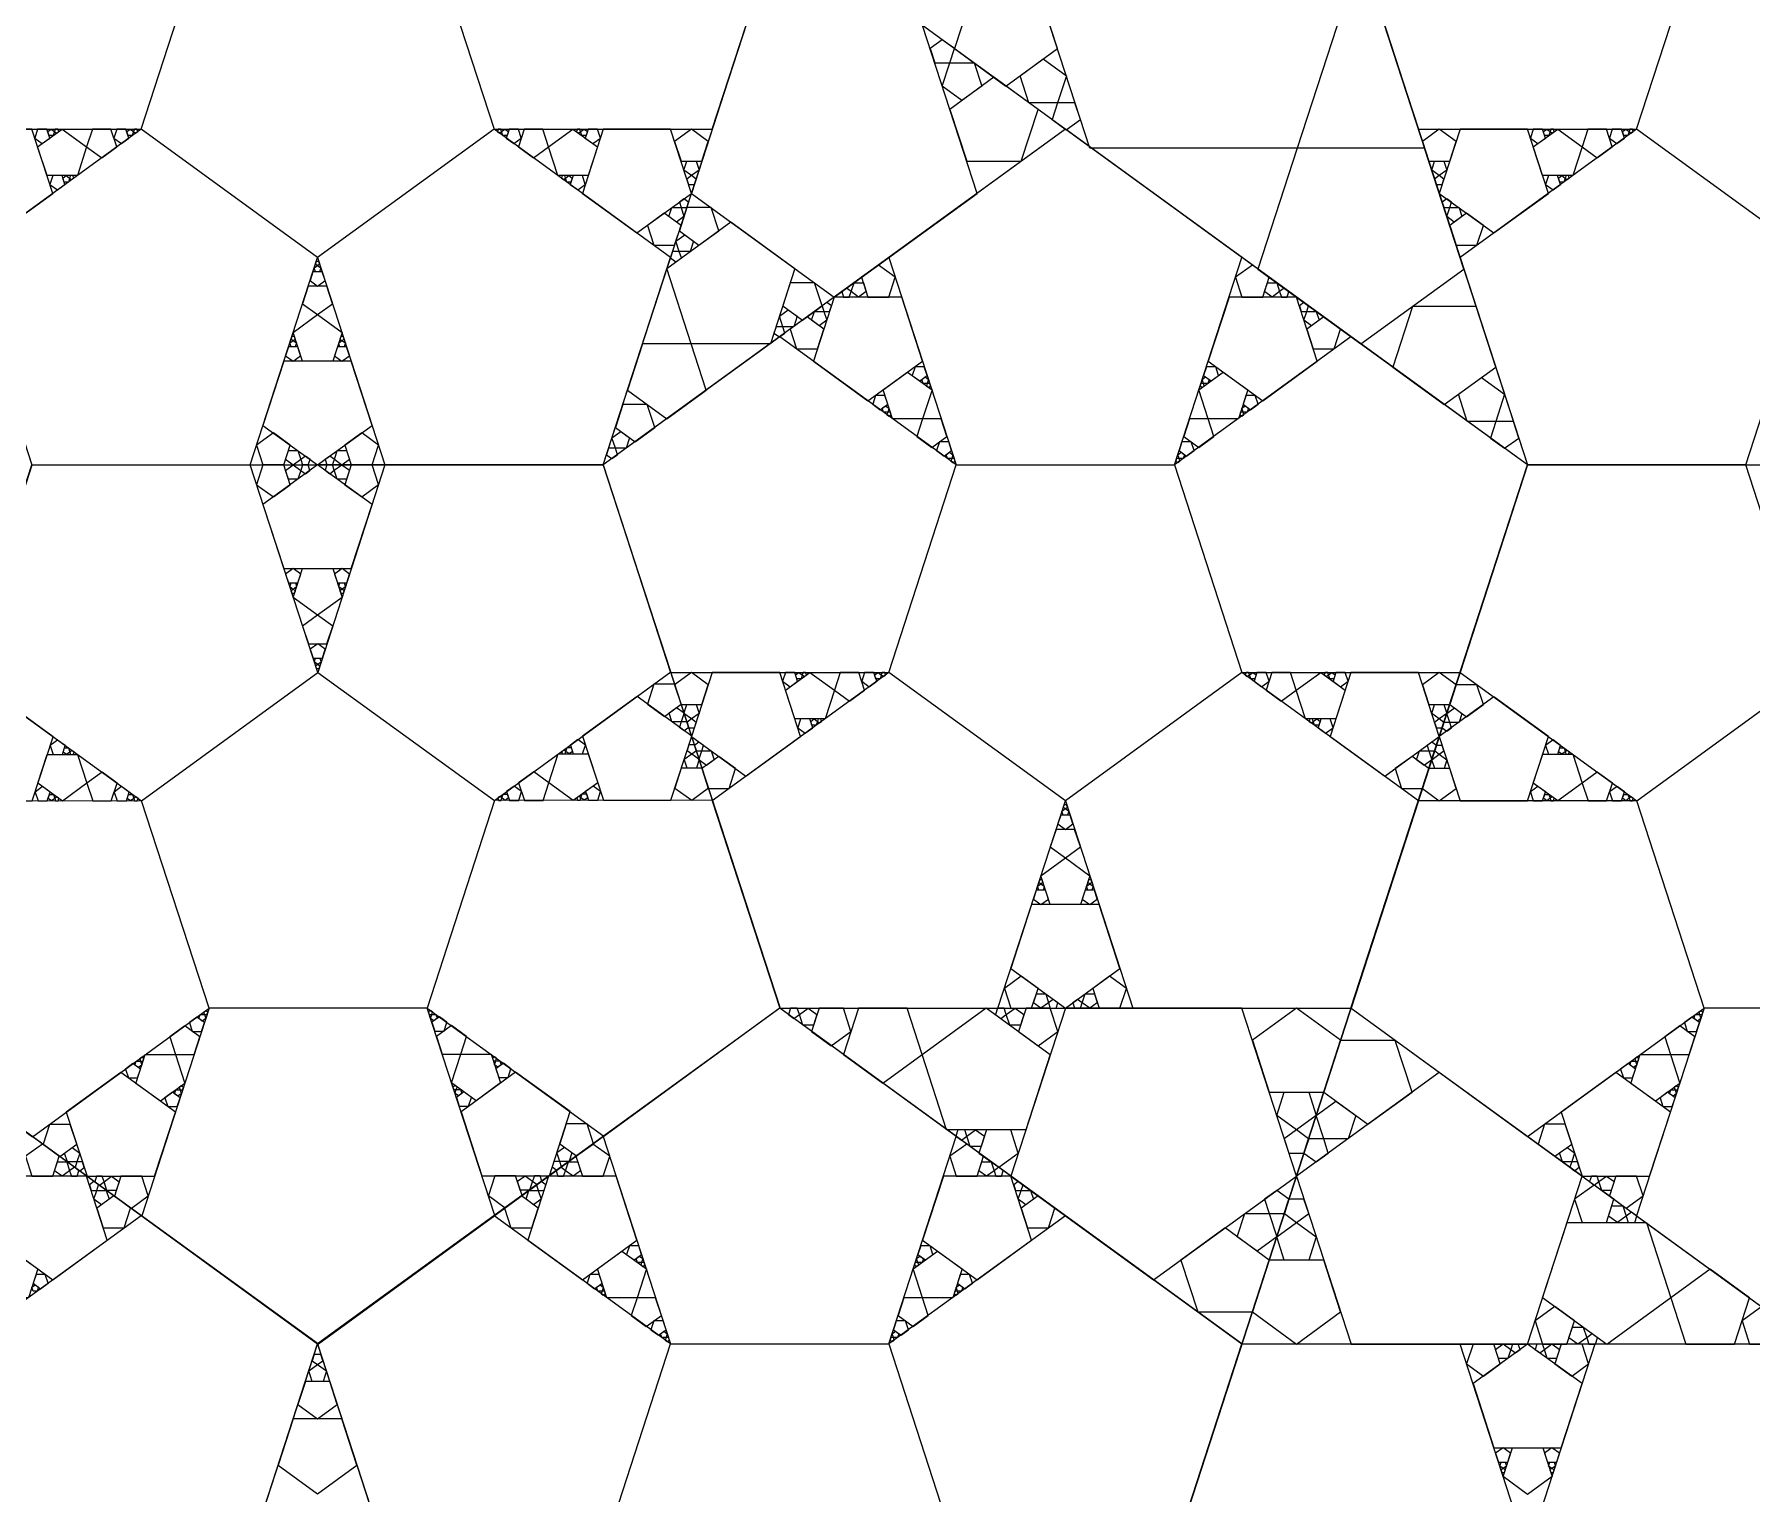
# Model space of a CAD drawing. Header units: inches. Extents: x -578 to 126, y -85 to 118.
# Drawn here: x -345.25 to -325.56, y -54.23 to -37.49 of the extents above; entities that cross this region are included whole.
import ezdxf

# ---------------------------------------------------------------- set-up
doc = ezdxf.new("R2010")
doc.units = ezdxf.units.IN
doc.header["$MEASUREMENT"] = 0
doc.layers.add('drawing', color=7, linetype='Continuous')

msp = doc.modelspace()

# ---------------------------------------------------------------- linework, layer by layer
for points in [[(-342.001, -40.05), (-344.025, -38.579), (-343.252, -36.2), (-340.75, -36.2), (-339.977, -38.579)], [(-323.598, -36.2), (-322.825, -38.579), (-324.85, -40.05), (-326.874, -38.579), (-326.101, -36.2)], [(-338.725, -42.43), (-336.701, -48.661), (-342.001, -52.512), (-347.301, -48.661), (-345.277, -42.43)], [(-335.45, -44.81), (-334.676, -42.43), (-332.174, -42.43), (-331.401, -44.81), (-333.425, -46.281)], [(-310.974, -42.43), (-305.674, -58.742), (-319.55, -68.823), (-333.425, -58.742), (-328.125, -42.43)], [(-341.999, -44.809), (-339.973, -46.277), (-340.744, -48.658), (-343.246, -48.661), (-344.022, -46.282)], [(-323.598, -48.661), (-326.1, -48.661), (-326.873, -46.281), (-324.849, -44.81), (-322.825, -46.281)], [(-337.952, -52.511), (-335.45, -52.511), (-334.676, -54.891), (-336.701, -56.362), (-338.725, -54.891)]]:
    msp.add_lwpolyline(points, close=True)
at = {"layer": 'drawing'}
for points in [[(-310.974, -42.43), (-305.674, -26.118), (-319.55, -16.037), (-333.425, -26.118), (-328.125, -42.43)], [(-319.549, -16.037), (-333.425, -26.118), (-328.125, -42.43), (-310.974, -42.43), (-305.674, -26.118)], [(-328.125, -42.43), (-342.001, -32.349), (-355.877, -42.43), (-350.577, -58.742), (-333.425, -58.742)], [(-342.001, -32.349), (-355.877, -42.43), (-350.577, -58.742), (-333.425, -58.742), (-328.125, -42.43)], [(-338.725, -42.43), (-336.701, -36.2), (-342.001, -32.349), (-347.301, -36.2), (-345.277, -42.43)], [(-338.725, -42.43), (-336.701, -36.2), (-342.001, -32.349), (-347.301, -36.2), (-345.277, -42.43)], [(-324.85, -32.349), (-330.15, -36.2), (-328.125, -42.43), (-321.574, -42.43), (-319.549, -36.2)], [(-324.85, -32.349), (-330.15, -36.2), (-328.125, -42.43), (-321.574, -42.43), (-319.549, -36.2)], [(-343.252, -36.2), (-345.277, -34.729), (-347.301, -36.2), (-346.528, -38.579), (-344.025, -38.579)], [(-339.977, -38.579), (-337.474, -38.579), (-336.701, -36.2), (-338.725, -34.729), (-340.75, -36.2)], [(-326.101, -36.2), (-328.125, -34.729), (-330.15, -36.2), (-329.376, -38.579), (-326.874, -38.579)], [(-330.031, -36.531), (-330.766, -38.795), (-333.146, -38.795), (-333.882, -36.531), (-331.956, -35.132)], [(-333.743, -36.96), (-334.473, -36.96), (-334.698, -37.655), (-334.108, -38.084), (-333.517, -37.655)], [(-334.437, -39.315), (-335.063, -37.39), (-337.088, -37.39), (-337.713, -39.315), (-336.075, -40.505)], [(-334.437, -39.315), (-335.063, -37.39), (-337.088, -37.39), (-337.713, -39.315), (-336.075, -40.505)], [(-334.924, -37.819), (-334.751, -37.819), (-334.698, -37.655), (-334.837, -37.553), (-334.977, -37.655)], [(-333.414, -37.966), (-333.516, -38.277), (-333.844, -38.277), (-333.945, -37.966), (-333.68, -37.773)], [(-334.838, -38.086), (-334.751, -37.819), (-334.47, -37.819), (-334.384, -38.086), (-334.611, -38.251)], [(-334.557, -38.947), (-333.931, -38.947), (-333.738, -38.352), (-334.244, -37.984), (-334.75, -38.352)], [(-333.315, -38.277), (-333.516, -38.277), (-333.578, -38.469), (-333.415, -38.587), (-333.253, -38.469)], [(-346.05, -38.579), (-346.289, -39.315), (-345.663, -39.769), (-345.038, -39.315), (-345.277, -38.579)], [(-346.05, -38.579), (-346.289, -39.315), (-345.663, -39.769), (-345.038, -39.315), (-345.277, -38.579)], [(-344.025, -38.579), (-346.05, -40.05), (-345.277, -42.43), (-342.774, -42.43), (-342.001, -40.05)], [(-345.211, -38.579), (-345.244, -38.681), (-345.158, -38.743), (-345.071, -38.681), (-345.104, -38.579)], [(-344.93, -38.578), (-344.649, -38.782), (-344.756, -39.112), (-345.103, -39.112), (-345.211, -38.782)], [(-345.056, -38.579), (-345.018, -38.607), (-345.033, -38.653), (-345.08, -38.653), (-345.095, -38.607)], [(-345.009, -38.579), (-345.018, -38.607), (-344.994, -38.625), (-344.97, -38.607), (-344.979, -38.579)], [(-344.583, -38.579), (-344.649, -38.782), (-344.476, -38.907), (-344.304, -38.782), (-344.37, -38.579)], [(-344.304, -38.579), (-344.337, -38.681), (-344.251, -38.743), (-344.165, -38.681), (-344.198, -38.579)], [(-344.15, -38.579), (-344.111, -38.607), (-344.126, -38.653), (-344.174, -38.653), (-344.189, -38.607)], [(-344.102, -38.579), (-344.111, -38.607), (-344.088, -38.625), (-344.064, -38.607), (-344.073, -38.579)], [(-342.001, -40.05), (-341.228, -42.43), (-338.725, -42.43), (-337.952, -40.05), (-339.977, -38.579)], [(-339.914, -38.625), (-339.891, -38.607), (-339.9, -38.579), (-339.929, -38.579), (-339.938, -38.607)], [(-339.876, -38.653), (-339.891, -38.607), (-339.852, -38.579), (-339.813, -38.607), (-339.828, -38.653)], [(-339.751, -38.743), (-339.665, -38.681), (-339.698, -38.579), (-339.804, -38.579), (-339.837, -38.681)], [(-339.525, -38.907), (-339.353, -38.782), (-339.419, -38.579), (-339.632, -38.579), (-339.698, -38.782)], [(-339.246, -39.112), (-339.353, -38.782), (-339.072, -38.578), (-338.791, -38.782), (-338.898, -39.112)], [(-339.008, -38.625), (-338.984, -38.607), (-338.993, -38.579), (-339.022, -38.579), (-339.032, -38.607)], [(-338.969, -38.653), (-338.984, -38.607), (-338.945, -38.579), (-338.907, -38.607), (-338.921, -38.653)], [(-338.339, -39.769), (-337.713, -39.315), (-337.952, -38.579), (-338.725, -38.579), (-338.964, -39.315)], [(-338.844, -38.743), (-338.758, -38.681), (-338.791, -38.579), (-338.898, -38.579), (-338.931, -38.681)], [(-336.701, -48.661), (-330.15, -48.661), (-328.125, -42.43), (-333.425, -38.579), (-338.725, -42.43)], [(-336.701, -48.661), (-330.15, -48.661), (-328.125, -42.43), (-333.425, -38.579), (-338.725, -42.43)], [(-337.52, -38.72), (-337.713, -38.579), (-337.906, -38.72), (-337.833, -38.947), (-337.594, -38.947)], [(-332.174, -42.43), (-331.401, -40.05), (-333.425, -38.579), (-335.45, -40.05), (-334.676, -42.43)], [(-328.944, -38.72), (-329.137, -38.579), (-329.331, -38.72), (-329.257, -38.947), (-329.018, -38.947)], [(-328.898, -38.579), (-329.137, -39.315), (-328.512, -39.769), (-327.886, -39.315), (-328.125, -38.579)], [(-328.898, -38.579), (-329.137, -39.315), (-328.512, -39.769), (-327.886, -39.315), (-328.125, -38.579)], [(-326.874, -38.579), (-328.898, -40.05), (-328.125, -42.43), (-325.623, -42.43), (-324.85, -40.05)], [(-328.059, -38.579), (-328.092, -38.681), (-328.006, -38.743), (-327.92, -38.681), (-327.953, -38.579)], [(-327.778, -38.578), (-327.497, -38.782), (-327.605, -39.112), (-327.952, -39.112), (-328.059, -38.782)], [(-327.905, -38.579), (-327.866, -38.607), (-327.881, -38.653), (-327.929, -38.653), (-327.944, -38.607)], [(-327.857, -38.579), (-327.866, -38.607), (-327.843, -38.625), (-327.819, -38.607), (-327.828, -38.579)], [(-327.432, -38.579), (-327.497, -38.782), (-327.325, -38.907), (-327.153, -38.782), (-327.219, -38.579)], [(-327.153, -38.579), (-327.186, -38.681), (-327.1, -38.743), (-327.013, -38.681), (-327.046, -38.579)], [(-326.999, -38.579), (-326.96, -38.607), (-326.975, -38.653), (-327.022, -38.653), (-327.037, -38.607)], [(-326.951, -38.579), (-326.96, -38.607), (-326.936, -38.625), (-326.912, -38.607), (-326.921, -38.579)], [(-329.306, -38.795), (-330.766, -38.795), (-331.218, -40.184), (-330.036, -41.042), (-328.855, -40.184)], [(-337.626, -39.049), (-337.713, -39.112), (-337.8, -39.049), (-337.767, -38.947), (-337.659, -38.947)], [(-329.051, -39.049), (-329.137, -39.112), (-329.224, -39.049), (-329.191, -38.947), (-329.084, -38.947)], [(-345.038, -39.112), (-345.071, -39.214), (-344.984, -39.276), (-344.898, -39.214), (-344.931, -39.112)], [(-344.883, -39.112), (-344.845, -39.14), (-344.859, -39.186), (-344.907, -39.186), (-344.922, -39.14)], [(-344.836, -39.112), (-344.845, -39.14), (-344.821, -39.157), (-344.797, -39.14), (-344.806, -39.112)], [(-339.181, -39.157), (-339.157, -39.14), (-339.166, -39.112), (-339.196, -39.112), (-339.205, -39.14)], [(-339.142, -39.186), (-339.157, -39.14), (-339.119, -39.112), (-339.08, -39.14), (-339.095, -39.186)], [(-339.018, -39.276), (-338.931, -39.214), (-338.964, -39.112), (-339.071, -39.112), (-339.104, -39.214)], [(-337.66, -39.151), (-337.713, -39.112), (-337.766, -39.151), (-337.746, -39.214), (-337.68, -39.214)], [(-329.084, -39.151), (-329.137, -39.112), (-329.191, -39.151), (-329.17, -39.214), (-329.104, -39.214)], [(-327.886, -39.112), (-327.919, -39.214), (-327.833, -39.276), (-327.747, -39.214), (-327.78, -39.112)], [(-327.732, -39.112), (-327.693, -39.14), (-327.708, -39.186), (-327.756, -39.186), (-327.771, -39.14)], [(-327.684, -39.112), (-327.693, -39.14), (-327.67, -39.157), (-327.646, -39.14), (-327.655, -39.112)], [(-337.852, -39.416), (-337.832, -39.479), (-337.766, -39.479), (-337.746, -39.416), (-337.799, -39.377)], [(-329.084, -39.479), (-329.018, -39.479), (-328.998, -39.416), (-329.051, -39.377), (-329.105, -39.416)], [(-338.219, -39.683), (-338.145, -39.91), (-337.906, -39.91), (-337.833, -39.683), (-338.026, -39.542)], [(-337.939, -39.479), (-337.832, -39.479), (-337.799, -39.581), (-337.886, -39.644), (-337.973, -39.581)], [(-337.401, -39.744), (-337.488, -39.479), (-337.766, -39.479), (-337.852, -39.744), (-337.627, -39.908)], [(-329.051, -39.581), (-329.018, -39.479), (-328.911, -39.479), (-328.878, -39.581), (-328.965, -39.644)], [(-328.944, -39.91), (-328.705, -39.91), (-328.631, -39.683), (-328.825, -39.542), (-329.018, -39.683)], [(-336.807, -41.042), (-337.717, -41.042), (-337.997, -40.177), (-337.262, -39.643), (-336.526, -40.177)], [(-337.728, -39.982), (-337.853, -39.982), (-337.892, -39.863), (-337.79, -39.789), (-337.689, -39.863)], [(-342.04, -40.169), (-342.001, -40.141), (-341.962, -40.169), (-341.977, -40.214), (-342.025, -40.214)], [(-342.025, -40.123), (-342.001, -40.141), (-341.977, -40.123), (-341.986, -40.095), (-342.016, -40.095)], [(-337.829, -40.055), (-337.853, -39.982), (-337.93, -39.982), (-337.954, -40.055), (-337.891, -40.1)], [(-335.45, -40.505), (-335.376, -40.278), (-335.569, -40.137), (-335.762, -40.278), (-335.689, -40.505)], [(-331.281, -40.137), (-331.475, -40.278), (-331.401, -40.505), (-331.162, -40.505), (-331.088, -40.278)], [(-342.087, -40.315), (-342.001, -40.378), (-341.915, -40.315), (-341.948, -40.214), (-342.054, -40.214)], [(-336.215, -40.606), (-336.301, -40.341), (-336.58, -40.341), (-336.666, -40.606), (-336.44, -40.77)], [(-335.796, -40.505), (-335.883, -40.442), (-335.849, -40.34), (-335.742, -40.34), (-335.709, -40.442)], [(-331.001, -40.34), (-330.968, -40.442), (-331.055, -40.505), (-331.142, -40.442), (-331.108, -40.34)], [(-342.173, -40.581), (-342.001, -40.706), (-341.829, -40.581), (-341.894, -40.378), (-342.107, -40.378)], [(-335.302, -40.505), (-336.075, -40.505), (-336.314, -41.24), (-335.689, -41.695), (-335.063, -41.24)], [(-335.302, -40.505), (-336.075, -40.505), (-336.314, -41.24), (-335.689, -41.695), (-335.063, -41.24)], [(-336.215, -40.606), (-336.194, -40.669), (-336.129, -40.669), (-336.108, -40.606), (-336.161, -40.567)], [(-335.903, -40.505), (-335.883, -40.442), (-335.936, -40.404), (-335.989, -40.442), (-335.969, -40.505)], [(-330.536, -41.24), (-330.775, -40.505), (-331.548, -40.505), (-331.787, -41.24), (-331.162, -41.695)], [(-330.536, -41.24), (-330.775, -40.505), (-331.548, -40.505), (-331.787, -41.24), (-331.162, -41.695)], [(-330.915, -40.404), (-330.968, -40.442), (-330.948, -40.505), (-330.882, -40.505), (-330.861, -40.442)], [(-330.722, -40.669), (-330.656, -40.669), (-330.636, -40.606), (-330.689, -40.567), (-330.742, -40.606)], [(-342.282, -40.91), (-342.001, -40.706), (-341.72, -40.91), (-341.827, -41.24), (-342.175, -41.24)], [(-336.541, -40.844), (-336.666, -40.844), (-336.705, -40.725), (-336.604, -40.651), (-336.502, -40.725)], [(-336.581, -40.873), (-336.508, -41.1), (-336.269, -41.1), (-336.195, -40.873), (-336.388, -40.732)], [(-336.302, -40.669), (-336.194, -40.669), (-336.161, -40.771), (-336.248, -40.834), (-336.335, -40.771)], [(-330.689, -40.771), (-330.656, -40.669), (-330.549, -40.669), (-330.516, -40.771), (-330.602, -40.834)], [(-330.582, -41.1), (-330.343, -41.1), (-330.269, -40.873), (-330.462, -40.732), (-330.656, -40.873)], [(-328.716, -40.613), (-329.445, -40.613), (-329.671, -41.307), (-329.081, -41.736), (-328.49, -41.307)], [(-342.305, -40.986), (-342.281, -41.003), (-342.257, -40.986), (-342.266, -40.958), (-342.296, -40.958)], [(-341.745, -40.986), (-341.721, -41.003), (-341.697, -40.986), (-341.706, -40.958), (-341.735, -40.958)], [(-334.676, -42.43), (-336.701, -40.959), (-338.725, -42.43), (-337.952, -44.81), (-335.45, -44.81)], [(-336.643, -40.917), (-336.666, -40.844), (-336.743, -40.844), (-336.767, -40.917), (-336.705, -40.962)], [(-331.401, -44.81), (-328.898, -44.81), (-328.125, -42.43), (-330.15, -40.959), (-332.174, -42.43)], [(-342.367, -41.178), (-342.281, -41.24), (-342.195, -41.178), (-342.228, -41.076), (-342.334, -41.076)], [(-342.32, -41.031), (-342.281, -41.003), (-342.242, -41.031), (-342.257, -41.076), (-342.305, -41.076)], [(-341.807, -41.178), (-341.721, -41.24), (-341.635, -41.178), (-341.668, -41.076), (-341.774, -41.076)], [(-341.759, -41.031), (-341.721, -41.003), (-341.682, -41.031), (-341.697, -41.076), (-341.745, -41.076)], [(-337.544, -41.572), (-337.717, -41.042), (-338.274, -41.042), (-338.447, -41.572), (-337.995, -41.9)], [(-342.627, -41.976), (-342.001, -42.43), (-341.375, -41.976), (-341.614, -41.24), (-342.388, -41.24)], [(-342.627, -41.976), (-342.001, -42.43), (-341.375, -41.976), (-341.614, -41.24), (-342.388, -41.24)], [(-335.043, -41.303), (-335.149, -41.303), (-335.182, -41.404), (-335.096, -41.467), (-335.01, -41.404)], [(-331.668, -41.404), (-331.701, -41.303), (-331.808, -41.303), (-331.841, -41.404), (-331.755, -41.467)], [(-334.954, -41.57), (-335.062, -41.9), (-335.409, -41.9), (-335.516, -41.57), (-335.235, -41.365)], [(-334.995, -41.449), (-335.01, -41.495), (-335.057, -41.495), (-335.072, -41.449), (-335.034, -41.421)], [(-334.98, -41.495), (-335.01, -41.495), (-335.019, -41.523), (-334.995, -41.54), (-334.971, -41.523)], [(-331.441, -41.9), (-331.789, -41.9), (-331.896, -41.57), (-331.615, -41.365), (-331.334, -41.57)], [(-331.832, -41.523), (-331.841, -41.495), (-331.87, -41.495), (-331.879, -41.523), (-331.856, -41.54)], [(-331.793, -41.495), (-331.841, -41.495), (-331.856, -41.449), (-331.817, -41.421), (-331.778, -41.449)], [(-328.388, -41.618), (-328.489, -41.93), (-328.817, -41.93), (-328.918, -41.618), (-328.653, -41.425)], [(-338.135, -42.001), (-338.221, -41.736), (-338.5, -41.736), (-338.586, -42.001), (-338.36, -42.165)], [(-335.496, -41.632), (-335.602, -41.632), (-335.635, -41.733), (-335.549, -41.796), (-335.463, -41.733)], [(-335.448, -41.779), (-335.463, -41.824), (-335.511, -41.824), (-335.526, -41.779), (-335.487, -41.751)], [(-331.34, -41.824), (-331.388, -41.824), (-331.402, -41.779), (-331.364, -41.751), (-331.325, -41.779)], [(-331.215, -41.733), (-331.248, -41.632), (-331.355, -41.632), (-331.387, -41.733), (-331.301, -41.796)], [(-335.434, -41.824), (-335.463, -41.824), (-335.472, -41.852), (-335.448, -41.869), (-335.424, -41.852)], [(-334.849, -41.9), (-335.062, -41.9), (-335.128, -42.102), (-334.955, -42.228), (-334.783, -42.102)], [(-331.723, -42.102), (-331.789, -41.9), (-332.002, -41.9), (-332.068, -42.102), (-331.895, -42.228)], [(-331.379, -41.852), (-331.388, -41.824), (-331.417, -41.824), (-331.426, -41.852), (-331.402, -41.869)], [(-328.288, -41.93), (-328.489, -41.93), (-328.551, -42.121), (-328.388, -42.239), (-328.226, -42.121)], [(-342.507, -42.062), (-342.7, -42.203), (-342.627, -42.43), (-342.388, -42.43), (-342.314, -42.203)], [(-341.375, -42.43), (-341.302, -42.203), (-341.495, -42.062), (-341.688, -42.203), (-341.614, -42.43)], [(-338.461, -42.239), (-338.586, -42.239), (-338.625, -42.12), (-338.524, -42.046), (-338.423, -42.12)], [(-342.227, -42.266), (-342.194, -42.368), (-342.28, -42.431), (-342.367, -42.368), (-342.334, -42.266)], [(-342.14, -42.329), (-342.194, -42.368), (-342.173, -42.43), (-342.107, -42.43), (-342.087, -42.368)], [(-341.829, -42.43), (-341.808, -42.368), (-341.862, -42.329), (-341.915, -42.368), (-341.894, -42.43)], [(-341.721, -42.431), (-341.808, -42.368), (-341.775, -42.266), (-341.668, -42.266), (-341.635, -42.368)], [(-338.563, -42.312), (-338.586, -42.239), (-338.663, -42.239), (-338.687, -42.312), (-338.625, -42.357)], [(-334.763, -42.165), (-334.869, -42.165), (-334.902, -42.266), (-334.816, -42.329), (-334.73, -42.266)], [(-334.715, -42.312), (-334.729, -42.357), (-334.777, -42.357), (-334.792, -42.312), (-334.753, -42.284)], [(-332.073, -42.357), (-332.121, -42.357), (-332.136, -42.312), (-332.097, -42.284), (-332.058, -42.312)], [(-331.949, -42.266), (-331.981, -42.165), (-332.088, -42.165), (-332.121, -42.266), (-332.035, -42.329)], [(-345.277, -42.432), (-347.295, -48.665), (-341.991, -52.51), (-336.695, -48.654), (-338.726, -42.425)], [(-341.999, -44.809), (-342.775, -42.43), (-345.277, -42.432), (-346.048, -44.813), (-344.022, -46.282)], [(-342.627, -42.429), (-342.701, -42.657), (-342.507, -42.797), (-342.314, -42.656), (-342.388, -42.429)], [(-341.376, -42.883), (-342.002, -42.429), (-342.627, -42.884), (-342.387, -43.619), (-341.614, -43.618)], [(-341.376, -42.883), (-342.002, -42.429), (-342.627, -42.884), (-342.387, -43.619), (-341.614, -43.618)], [(-342.281, -42.429), (-342.194, -42.492), (-342.227, -42.594), (-342.335, -42.594), (-342.368, -42.492)], [(-342.174, -42.429), (-342.194, -42.492), (-342.141, -42.53), (-342.088, -42.492), (-342.108, -42.429)], [(-339.973, -46.277), (-337.95, -44.804), (-338.726, -42.425), (-341.228, -42.428), (-341.999, -44.809)], [(-341.862, -42.53), (-341.809, -42.491), (-341.829, -42.429), (-341.895, -42.429), (-341.915, -42.491)], [(-341.776, -42.593), (-341.809, -42.491), (-341.722, -42.428), (-341.635, -42.491), (-341.668, -42.593)], [(-341.495, -42.796), (-341.302, -42.655), (-341.376, -42.428), (-341.615, -42.428), (-341.689, -42.656)], [(-334.7, -42.357), (-334.729, -42.357), (-334.739, -42.385), (-334.715, -42.402), (-334.691, -42.385)], [(-310.973, -42.431), (-328.124, -42.43), (-333.425, -58.742), (-319.55, -68.824), (-305.674, -58.743)], [(-332.112, -42.385), (-332.121, -42.357), (-332.15, -42.357), (-332.159, -42.385), (-332.136, -42.402)], [(-319.549, -48.661), (-321.573, -42.431), (-328.124, -42.43), (-330.149, -48.661), (-324.849, -52.512)], [(-319.549, -48.661), (-321.573, -42.431), (-328.124, -42.43), (-330.149, -48.661), (-324.849, -52.512)], [(-324.849, -44.81), (-325.622, -42.43), (-328.124, -42.43), (-328.898, -44.81), (-326.873, -46.281)], [(-342.194, -43.682), (-342.28, -43.619), (-342.367, -43.682), (-342.334, -43.783), (-342.227, -43.783)], [(-341.719, -43.949), (-342, -44.153), (-342.281, -43.949), (-342.174, -43.619), (-341.827, -43.619)], [(-341.634, -43.681), (-341.72, -43.618), (-341.806, -43.681), (-341.773, -43.782), (-341.667, -43.782)], [(-342.242, -43.828), (-342.28, -43.857), (-342.319, -43.828), (-342.304, -43.783), (-342.256, -43.783)], [(-342.256, -43.874), (-342.28, -43.857), (-342.304, -43.874), (-342.295, -43.902), (-342.266, -43.902)], [(-341.681, -43.828), (-341.72, -43.856), (-341.759, -43.828), (-341.744, -43.782), (-341.696, -43.782)], [(-341.696, -43.873), (-341.72, -43.856), (-341.744, -43.873), (-341.735, -43.901), (-341.705, -43.901)], [(-341.827, -44.278), (-342, -44.153), (-342.172, -44.279), (-342.106, -44.481), (-341.893, -44.481)], [(-341.913, -44.544), (-341.999, -44.481), (-342.086, -44.544), (-342.052, -44.645), (-341.946, -44.645)], [(-341.961, -44.69), (-341.999, -44.718), (-342.038, -44.69), (-342.023, -44.645), (-341.975, -44.645)], [(-341.975, -44.736), (-341.999, -44.718), (-342.023, -44.736), (-342.014, -44.764), (-341.984, -44.764)], [(-337.52, -44.951), (-337.713, -44.81), (-337.906, -44.951), (-337.833, -45.178), (-337.594, -45.178)], [(-337.474, -44.81), (-337.713, -45.545), (-337.088, -46), (-336.462, -45.545), (-336.701, -44.81)], [(-337.474, -44.81), (-337.713, -45.545), (-337.088, -46), (-336.462, -45.545), (-336.701, -44.81)], [(-335.45, -44.81), (-337.474, -46.281), (-336.701, -48.661), (-334.199, -48.661), (-333.425, -46.281)], [(-336.635, -44.81), (-336.668, -44.911), (-336.582, -44.974), (-336.496, -44.911), (-336.529, -44.81)], [(-336.354, -44.809), (-336.073, -45.013), (-336.18, -45.343), (-336.528, -45.343), (-336.635, -45.013)], [(-336.481, -44.81), (-336.442, -44.838), (-336.457, -44.883), (-336.505, -44.883), (-336.519, -44.838)], [(-336.433, -44.81), (-336.442, -44.838), (-336.418, -44.855), (-336.395, -44.838), (-336.404, -44.81)], [(-336.007, -44.81), (-336.073, -45.013), (-335.901, -45.138), (-335.728, -45.013), (-335.794, -44.81)], [(-335.728, -44.81), (-335.761, -44.911), (-335.675, -44.974), (-335.589, -44.911), (-335.622, -44.81)], [(-335.574, -44.81), (-335.536, -44.838), (-335.55, -44.883), (-335.598, -44.883), (-335.613, -44.838)], [(-335.526, -44.81), (-335.536, -44.838), (-335.512, -44.855), (-335.488, -44.838), (-335.497, -44.81)], [(-333.425, -46.281), (-332.652, -48.661), (-330.15, -48.661), (-329.376, -46.281), (-331.401, -44.81)], [(-331.339, -44.855), (-331.315, -44.838), (-331.324, -44.81), (-331.353, -44.81), (-331.362, -44.838)], [(-331.3, -44.883), (-331.315, -44.838), (-331.276, -44.81), (-331.238, -44.838), (-331.252, -44.883)], [(-331.175, -44.974), (-331.089, -44.911), (-331.122, -44.81), (-331.229, -44.81), (-331.261, -44.911)], [(-330.95, -45.138), (-330.777, -45.013), (-330.843, -44.81), (-331.056, -44.81), (-331.122, -45.013)], [(-330.67, -45.343), (-330.777, -45.013), (-330.496, -44.809), (-330.215, -45.013), (-330.323, -45.343)], [(-330.432, -44.855), (-330.408, -44.838), (-330.417, -44.81), (-330.447, -44.81), (-330.456, -44.838)], [(-330.394, -44.883), (-330.408, -44.838), (-330.37, -44.81), (-330.331, -44.838), (-330.346, -44.883)], [(-329.763, -46), (-329.137, -45.545), (-329.376, -44.81), (-330.15, -44.81), (-330.389, -45.545)], [(-329.763, -46), (-329.137, -45.545), (-329.376, -44.81), (-330.15, -44.81), (-330.389, -45.545)], [(-330.269, -44.974), (-330.183, -44.911), (-330.215, -44.81), (-330.322, -44.81), (-330.355, -44.911)], [(-328.944, -44.951), (-329.137, -44.81), (-329.331, -44.951), (-329.257, -45.178), (-329.018, -45.178)], [(-345.661, -45.094), (-346.286, -45.549), (-346.046, -46.284), (-345.273, -46.283), (-345.035, -45.547)], [(-337.949, -46.275), (-337.71, -45.54), (-338.337, -45.086), (-338.962, -45.541), (-338.722, -46.276)], [(-337.949, -46.275), (-337.71, -45.54), (-338.337, -45.086), (-338.962, -45.541), (-338.722, -46.276)], [(-337.904, -44.945), (-338.143, -44.945), (-338.217, -45.172), (-338.023, -45.313), (-337.83, -45.172)], [(-328.511, -45.091), (-329.137, -45.546), (-328.898, -46.281), (-328.125, -46.281), (-327.886, -45.546)], [(-328.511, -45.091), (-329.137, -45.546), (-328.898, -46.281), (-328.125, -46.281), (-327.886, -45.546)], [(-328.631, -45.178), (-328.705, -44.951), (-328.943, -44.951), (-329.017, -45.178), (-328.824, -45.318)], [(-337.797, -45.274), (-337.83, -45.376), (-337.937, -45.376), (-337.97, -45.274), (-337.884, -45.211)], [(-337.626, -45.28), (-337.713, -45.343), (-337.8, -45.28), (-337.767, -45.178), (-337.659, -45.178)], [(-329.051, -45.28), (-329.137, -45.343), (-329.224, -45.28), (-329.191, -45.178), (-329.084, -45.178)], [(-328.91, -45.382), (-329.018, -45.382), (-329.051, -45.28), (-328.964, -45.217), (-328.877, -45.28)], [(-337.764, -45.376), (-337.83, -45.376), (-337.85, -45.438), (-337.797, -45.477), (-337.743, -45.438)], [(-337.66, -45.382), (-337.713, -45.343), (-337.766, -45.382), (-337.746, -45.444), (-337.68, -45.444)], [(-336.462, -45.343), (-336.495, -45.444), (-336.409, -45.507), (-336.323, -45.444), (-336.355, -45.343)], [(-336.308, -45.343), (-336.269, -45.371), (-336.284, -45.416), (-336.332, -45.416), (-336.346, -45.371)], [(-336.26, -45.343), (-336.269, -45.371), (-336.245, -45.388), (-336.221, -45.371), (-336.231, -45.343)], [(-330.605, -45.388), (-330.582, -45.371), (-330.591, -45.343), (-330.62, -45.343), (-330.629, -45.371)], [(-330.567, -45.416), (-330.582, -45.371), (-330.543, -45.343), (-330.504, -45.371), (-330.519, -45.416)], [(-330.442, -45.507), (-330.356, -45.444), (-330.389, -45.343), (-330.495, -45.343), (-330.528, -45.444)], [(-329.084, -45.382), (-329.137, -45.343), (-329.191, -45.382), (-329.17, -45.444), (-329.104, -45.444)], [(-328.997, -45.444), (-329.018, -45.382), (-329.084, -45.382), (-329.104, -45.444), (-329.051, -45.483)], [(-344.982, -45.586), (-345.068, -45.649), (-345.035, -45.75), (-344.928, -45.75), (-344.895, -45.649)], [(-344.857, -45.676), (-344.842, -45.722), (-344.88, -45.75), (-344.919, -45.722), (-344.904, -45.676)], [(-339.116, -45.744), (-339.154, -45.716), (-339.14, -45.67), (-339.092, -45.67), (-339.077, -45.716)], [(-338.961, -45.743), (-338.929, -45.642), (-339.015, -45.58), (-339.101, -45.642), (-339.068, -45.744)], [(-337.764, -45.703), (-337.71, -45.742), (-337.657, -45.703), (-337.677, -45.641), (-337.743, -45.641)], [(-337.66, -45.709), (-337.594, -45.709), (-337.574, -45.647), (-337.627, -45.608), (-337.68, -45.647)], [(-329.277, -45.647), (-329.256, -45.709), (-329.191, -45.709), (-329.17, -45.647), (-329.224, -45.608)], [(-329.19, -45.709), (-329.137, -45.748), (-329.084, -45.709), (-329.104, -45.647), (-329.17, -45.647)], [(-327.832, -45.584), (-327.919, -45.647), (-327.886, -45.748), (-327.779, -45.748), (-327.746, -45.647)], [(-327.707, -45.675), (-327.693, -45.72), (-327.731, -45.748), (-327.77, -45.72), (-327.755, -45.675)], [(-344.753, -45.75), (-344.646, -46.08), (-344.926, -46.284), (-345.208, -46.08), (-345.101, -45.75)], [(-344.818, -45.705), (-344.842, -45.722), (-344.833, -45.75), (-344.803, -45.75), (-344.794, -45.722)], [(-339.069, -46.278), (-339.35, -46.074), (-339.243, -45.744), (-338.896, -45.743), (-338.788, -46.074)], [(-339.163, -45.744), (-339.154, -45.716), (-339.178, -45.699), (-339.202, -45.716), (-339.193, -45.744)], [(-337.797, -45.805), (-337.71, -45.742), (-337.623, -45.805), (-337.656, -45.907), (-337.764, -45.907)], [(-337.627, -45.811), (-337.594, -45.709), (-337.487, -45.709), (-337.454, -45.811), (-337.54, -45.875)], [(-337.52, -46.14), (-337.281, -46.14), (-337.207, -45.913), (-337.4, -45.773), (-337.594, -45.913)], [(-329.644, -45.913), (-329.57, -46.14), (-329.331, -46.14), (-329.257, -45.913), (-329.45, -45.773)], [(-329.364, -45.709), (-329.256, -45.709), (-329.223, -45.811), (-329.31, -45.875), (-329.397, -45.811)], [(-329.224, -45.811), (-329.137, -45.748), (-329.05, -45.811), (-329.083, -45.913), (-329.19, -45.913)], [(-327.604, -45.748), (-327.497, -46.079), (-327.778, -46.283), (-328.059, -46.078), (-327.951, -45.748)], [(-327.669, -45.703), (-327.693, -45.72), (-327.684, -45.748), (-327.654, -45.748), (-327.645, -45.72)], [(-344.473, -45.954), (-344.646, -46.08), (-344.58, -46.282), (-344.367, -46.282), (-344.301, -46.079)], [(-339.415, -46.277), (-339.35, -46.074), (-339.522, -45.949), (-339.695, -46.074), (-339.629, -46.277)], [(-337.903, -46.135), (-337.71, -46.275), (-337.516, -46.134), (-337.591, -45.907), (-337.83, -45.907)], [(-329.33, -46.141), (-329.137, -46.281), (-328.944, -46.141), (-329.017, -45.913), (-329.256, -45.913)], [(-327.325, -45.953), (-327.497, -46.079), (-327.431, -46.281), (-327.218, -46.281), (-327.152, -46.079)], [(-345.154, -46.119), (-345.24, -46.182), (-345.207, -46.283), (-345.101, -46.283), (-345.068, -46.182)], [(-345.029, -46.209), (-345.014, -46.255), (-345.053, -46.283), (-345.092, -46.255), (-345.077, -46.209)], [(-344.991, -46.238), (-345.014, -46.255), (-345.005, -46.283), (-344.976, -46.283), (-344.967, -46.255)], [(-344.248, -46.118), (-344.334, -46.181), (-344.301, -46.282), (-344.194, -46.282), (-344.161, -46.181)], [(-344.123, -46.208), (-344.108, -46.254), (-344.146, -46.282), (-344.185, -46.254), (-344.17, -46.209)], [(-344.084, -46.237), (-344.108, -46.254), (-344.099, -46.282), (-344.069, -46.282), (-344.06, -46.254)], [(-340.744, -48.658), (-338.718, -50.127), (-336.695, -48.654), (-337.471, -46.275), (-339.973, -46.277)], [(-339.896, -46.277), (-339.887, -46.249), (-339.911, -46.232), (-339.935, -46.249), (-339.926, -46.277)], [(-339.849, -46.277), (-339.887, -46.249), (-339.873, -46.204), (-339.825, -46.204), (-339.81, -46.249)], [(-339.694, -46.277), (-339.662, -46.176), (-339.748, -46.113), (-339.834, -46.176), (-339.801, -46.277)], [(-338.99, -46.276), (-338.981, -46.248), (-339.004, -46.231), (-339.028, -46.248), (-339.019, -46.276)], [(-338.942, -46.276), (-338.981, -46.248), (-338.966, -46.203), (-338.918, -46.203), (-338.903, -46.248)], [(-338.788, -46.276), (-338.755, -46.175), (-338.841, -46.112), (-338.927, -46.175), (-338.894, -46.276)], [(-328.006, -46.117), (-328.092, -46.18), (-328.059, -46.281), (-327.952, -46.281), (-327.919, -46.18)], [(-327.881, -46.208), (-327.866, -46.253), (-327.905, -46.281), (-327.943, -46.253), (-327.928, -46.208)], [(-327.842, -46.236), (-327.866, -46.253), (-327.857, -46.281), (-327.827, -46.281), (-327.818, -46.253)], [(-327.099, -46.117), (-327.185, -46.18), (-327.152, -46.281), (-327.046, -46.281), (-327.013, -46.18)], [(-326.974, -46.208), (-326.959, -46.253), (-326.998, -46.281), (-327.037, -46.253), (-327.022, -46.208)], [(-326.936, -46.236), (-326.959, -46.253), (-326.95, -46.281), (-326.921, -46.281), (-326.912, -46.253)], [(-344.022, -46.282), (-346.524, -46.284), (-347.295, -48.665), (-345.269, -50.134), (-343.246, -48.661)], [(-333.511, -46.546), (-333.425, -46.609), (-333.339, -46.546), (-333.372, -46.445), (-333.478, -46.445)], [(-333.464, -46.399), (-333.425, -46.371), (-333.387, -46.399), (-333.401, -46.445), (-333.449, -46.445)], [(-333.449, -46.354), (-333.425, -46.371), (-333.402, -46.354), (-333.411, -46.326), (-333.44, -46.326)], [(-326.873, -46.281), (-329.376, -46.281), (-330.149, -48.661), (-328.125, -50.132), (-326.1, -48.661)], [(-333.598, -46.811), (-333.425, -46.936), (-333.253, -46.811), (-333.319, -46.609), (-333.532, -46.609)], [(-333.706, -47.141), (-333.425, -46.936), (-333.144, -47.141), (-333.252, -47.471), (-333.599, -47.471)], [(-333.744, -47.261), (-333.705, -47.233), (-333.667, -47.261), (-333.681, -47.307), (-333.729, -47.307)], [(-333.729, -47.216), (-333.705, -47.233), (-333.682, -47.216), (-333.691, -47.188), (-333.72, -47.188)], [(-333.184, -47.261), (-333.145, -47.233), (-333.106, -47.261), (-333.121, -47.307), (-333.169, -47.307)], [(-333.169, -47.216), (-333.145, -47.233), (-333.121, -47.216), (-333.13, -47.188), (-333.16, -47.188)], [(-333.792, -47.408), (-333.705, -47.471), (-333.619, -47.408), (-333.652, -47.307), (-333.759, -47.307)], [(-333.231, -47.408), (-333.145, -47.471), (-333.059, -47.408), (-333.092, -47.307), (-333.198, -47.307)], [(-334.051, -48.206), (-333.425, -48.661), (-332.8, -48.206), (-333.039, -47.471), (-333.812, -47.471)], [(-333.931, -48.293), (-334.125, -48.434), (-334.051, -48.661), (-333.812, -48.661), (-333.738, -48.434)], [(-332.8, -48.661), (-332.726, -48.434), (-332.919, -48.293), (-333.112, -48.434), (-333.039, -48.661)], [(-333.651, -48.496), (-333.618, -48.598), (-333.705, -48.661), (-333.792, -48.598), (-333.758, -48.496)], [(-333.565, -48.559), (-333.618, -48.598), (-333.598, -48.661), (-333.532, -48.661), (-333.511, -48.598)], [(-333.253, -48.661), (-333.233, -48.598), (-333.286, -48.559), (-333.339, -48.598), (-333.319, -48.661)], [(-333.146, -48.661), (-333.233, -48.598), (-333.199, -48.496), (-333.092, -48.496), (-333.059, -48.598)], [(-347.301, -48.661), (-352.601, -52.512), (-350.577, -58.742), (-344.025, -58.742), (-342.001, -52.512)], [(-347.301, -48.661), (-352.601, -52.511), (-350.577, -58.742), (-344.025, -58.742), (-342.001, -52.511)], [(-343.246, -48.661), (-344.017, -51.041), (-341.991, -52.51), (-339.968, -51.037), (-340.744, -48.658)], [(-343.471, -48.825), (-343.438, -48.926), (-343.332, -48.926), (-343.299, -48.825), (-343.385, -48.762)], [(-343.347, -48.734), (-343.299, -48.734), (-343.284, -48.779), (-343.323, -48.807), (-343.362, -48.779)], [(-343.308, -48.706), (-343.299, -48.734), (-343.27, -48.734), (-343.261, -48.706), (-343.284, -48.689)], [(-342.001, -52.512), (-339.977, -58.742), (-333.425, -58.742), (-331.401, -52.512), (-336.701, -48.661)], [(-342.001, -52.511), (-339.977, -58.742), (-333.425, -58.742), (-331.401, -52.511), (-336.701, -48.661)], [(-340.72, -48.731), (-340.691, -48.731), (-340.682, -48.703), (-340.705, -48.686), (-340.729, -48.703)], [(-340.705, -48.777), (-340.691, -48.731), (-340.643, -48.731), (-340.628, -48.776), (-340.667, -48.805)], [(-340.657, -48.923), (-340.551, -48.923), (-340.518, -48.822), (-340.604, -48.759), (-340.69, -48.822)], [(-335.45, -52.511), (-334.676, -50.132), (-336.701, -48.661), (-338.725, -50.132), (-337.952, -52.511)], [(-336.538, -48.779), (-336.476, -48.734), (-336.5, -48.661), (-336.577, -48.661), (-336.6, -48.734)], [(-336.437, -48.853), (-336.476, -48.734), (-336.375, -48.66), (-336.274, -48.734), (-336.312, -48.853)], [(-336.11, -49.09), (-335.885, -48.926), (-335.971, -48.661), (-336.25, -48.661), (-336.336, -48.926)], [(-335.52, -49.519), (-335.069, -49.191), (-335.241, -48.661), (-335.799, -48.661), (-335.971, -49.191)], [(-334.788, -50.056), (-335.069, -49.191), (-334.333, -48.657), (-333.598, -49.191), (-333.879, -50.056)], [(-334.165, -48.779), (-334.103, -48.734), (-334.126, -48.661), (-334.203, -48.661), (-334.227, -48.734)], [(-334.064, -48.853), (-334.103, -48.734), (-334.001, -48.66), (-333.9, -48.734), (-333.939, -48.853)], [(-332.413, -51.776), (-330.775, -50.586), (-331.401, -48.661), (-333.425, -48.661), (-334.051, -50.586)], [(-332.413, -51.776), (-330.775, -50.586), (-331.401, -48.661), (-333.425, -48.661), (-334.051, -50.586)], [(-333.737, -49.09), (-333.511, -48.926), (-333.598, -48.661), (-333.876, -48.661), (-333.963, -48.926)], [(-330.269, -49.028), (-330.775, -48.661), (-331.281, -49.028), (-331.088, -49.623), (-330.462, -49.623)], [(-326.1, -48.661), (-326.874, -51.041), (-324.849, -52.512), (-322.825, -51.041), (-323.598, -48.661)], [(-326.326, -48.825), (-326.293, -48.926), (-326.186, -48.926), (-326.153, -48.825), (-326.24, -48.762)], [(-326.201, -48.734), (-326.153, -48.734), (-326.139, -48.78), (-326.177, -48.808), (-326.216, -48.78)], [(-326.162, -48.706), (-326.153, -48.734), (-326.124, -48.734), (-326.115, -48.706), (-326.139, -48.689)], [(-343.697, -48.989), (-343.631, -49.192), (-343.418, -49.191), (-343.352, -48.989), (-343.525, -48.864)], [(-340.571, -49.188), (-340.358, -49.188), (-340.292, -48.985), (-340.465, -48.86), (-340.637, -48.986)], [(-329.45, -49.624), (-329.643, -49.029), (-330.269, -49.029), (-330.462, -49.624), (-329.956, -49.991)], [(-326.551, -48.989), (-326.486, -49.191), (-326.272, -49.191), (-326.207, -48.989), (-326.379, -48.864)], [(-343.978, -49.192), (-343.631, -49.192), (-343.523, -49.522), (-343.804, -49.726), (-344.085, -49.522)], [(-344.041, -49.24), (-344.032, -49.268), (-344.003, -49.267), (-343.994, -49.24), (-344.017, -49.222)], [(-340.465, -49.518), (-340.358, -49.188), (-340.011, -49.188), (-339.903, -49.518), (-340.184, -49.722)], [(-339.986, -49.263), (-339.957, -49.263), (-339.948, -49.235), (-339.971, -49.218), (-339.995, -49.235)], [(-326.833, -49.191), (-326.486, -49.191), (-326.378, -49.522), (-326.659, -49.726), (-326.94, -49.522)], [(-326.896, -49.239), (-326.887, -49.267), (-326.857, -49.267), (-326.848, -49.239), (-326.872, -49.222)], [(-344.883, -49.852), (-344.643, -50.588), (-343.87, -50.587), (-343.632, -49.851), (-344.258, -49.397)], [(-344.883, -49.852), (-344.643, -50.588), (-343.87, -50.587), (-343.632, -49.851), (-344.258, -49.397)], [(-344.204, -49.359), (-344.171, -49.46), (-344.065, -49.46), (-344.032, -49.358), (-344.118, -49.296)], [(-344.08, -49.268), (-344.032, -49.268), (-344.017, -49.313), (-344.056, -49.341), (-344.095, -49.313)], [(-340.116, -50.583), (-339.343, -50.582), (-339.105, -49.846), (-339.731, -49.392), (-340.356, -49.848)], [(-340.116, -50.583), (-339.343, -50.582), (-339.105, -49.846), (-339.731, -49.392), (-340.356, -49.848)], [(-339.971, -49.309), (-339.957, -49.263), (-339.909, -49.263), (-339.894, -49.309), (-339.933, -49.337)], [(-339.923, -49.455), (-339.817, -49.455), (-339.784, -49.354), (-339.87, -49.291), (-339.956, -49.354)], [(-329.137, -49.396), (-330.775, -50.586), (-330.149, -52.512), (-328.125, -52.512), (-327.499, -50.586)], [(-329.137, -49.396), (-330.775, -50.586), (-330.149, -52.512), (-328.125, -52.512), (-327.499, -50.586)], [(-327.738, -49.851), (-327.499, -50.586), (-326.726, -50.586), (-326.487, -49.851), (-327.112, -49.396)], [(-327.738, -49.851), (-327.499, -50.586), (-326.726, -50.586), (-326.487, -49.851), (-327.112, -49.396)], [(-327.059, -49.358), (-327.026, -49.459), (-326.92, -49.459), (-326.887, -49.358), (-326.973, -49.295)], [(-326.935, -49.267), (-326.887, -49.267), (-326.872, -49.312), (-326.911, -49.34), (-326.949, -49.312)], [(-343.751, -49.687), (-343.718, -49.789), (-343.611, -49.789), (-343.578, -49.687), (-343.665, -49.625)], [(-343.626, -49.596), (-343.578, -49.596), (-343.564, -49.642), (-343.602, -49.67), (-343.641, -49.642)], [(-343.587, -49.568), (-343.578, -49.596), (-343.549, -49.596), (-343.54, -49.568), (-343.564, -49.551)], [(-340.439, -49.593), (-340.41, -49.593), (-340.401, -49.565), (-340.424, -49.548), (-340.448, -49.565)], [(-340.424, -49.638), (-340.41, -49.593), (-340.362, -49.593), (-340.347, -49.638), (-340.386, -49.667)], [(-340.376, -49.785), (-340.27, -49.785), (-340.237, -49.684), (-340.323, -49.621), (-340.409, -49.684)], [(-330.548, -49.891), (-330.775, -50.056), (-331.002, -49.891), (-330.916, -49.623), (-330.635, -49.623)], [(-326.606, -49.687), (-326.573, -49.788), (-326.467, -49.788), (-326.434, -49.687), (-326.52, -49.624)], [(-326.481, -49.596), (-326.433, -49.596), (-326.419, -49.642), (-326.457, -49.67), (-326.496, -49.642)], [(-326.443, -49.568), (-326.433, -49.596), (-326.404, -49.596), (-326.395, -49.568), (-326.419, -49.551)], [(-330.182, -50.157), (-330.463, -50.157), (-330.55, -49.89), (-330.323, -49.725), (-330.095, -49.89)], [(-344.837, -49.993), (-345.076, -49.993), (-345.149, -50.22), (-344.956, -50.361), (-344.763, -50.22)], [(-338.837, -50.214), (-338.911, -49.987), (-339.15, -49.987), (-339.224, -50.214), (-339.03, -50.354)], [(-327.692, -49.991), (-327.931, -49.991), (-328.005, -50.219), (-327.812, -50.359), (-327.619, -50.219)], [(-345.157, -50.218), (-345.35, -50.359), (-345.277, -50.586), (-345.038, -50.586), (-344.964, -50.359)], [(-338.725, -50.586), (-338.651, -50.359), (-338.845, -50.218), (-339.038, -50.359), (-338.964, -50.586)], [(-334.557, -50.218), (-334.75, -50.359), (-334.676, -50.586), (-334.437, -50.586), (-334.364, -50.359)], [(-334.618, -50.174), (-334.556, -50.129), (-334.58, -50.056), (-334.657, -50.056), (-334.68, -50.129)], [(-334.517, -50.248), (-334.556, -50.129), (-334.455, -50.055), (-334.353, -50.129), (-334.392, -50.248)], [(-334.19, -50.485), (-333.965, -50.321), (-334.051, -50.056), (-334.33, -50.056), (-334.416, -50.321)], [(-330.636, -50.157), (-330.775, -50.056), (-330.915, -50.157), (-330.861, -50.321), (-330.689, -50.321)], [(-330.41, -50.321), (-330.463, -50.157), (-330.635, -50.157), (-330.689, -50.321), (-330.549, -50.422)], [(-344.729, -50.322), (-344.762, -50.424), (-344.87, -50.424), (-344.903, -50.322), (-344.816, -50.259)], [(-339.117, -50.418), (-339.224, -50.418), (-339.257, -50.316), (-339.17, -50.253), (-339.084, -50.316)], [(-327.585, -50.32), (-327.618, -50.422), (-327.726, -50.422), (-327.759, -50.32), (-327.672, -50.257)], [(-344.412, -51.322), (-344.651, -50.586), (-345.424, -50.586), (-345.663, -51.322), (-345.038, -51.776)], [(-344.412, -51.322), (-344.651, -50.586), (-345.424, -50.586), (-345.663, -51.322), (-345.038, -51.776)], [(-344.877, -50.421), (-344.844, -50.524), (-344.93, -50.587), (-345.017, -50.524), (-344.984, -50.421)], [(-344.79, -50.485), (-344.844, -50.524), (-344.823, -50.586), (-344.757, -50.586), (-344.737, -50.524)], [(-344.696, -50.424), (-344.762, -50.424), (-344.782, -50.487), (-344.729, -50.525), (-344.676, -50.486)], [(-344.503, -50.689), (-344.45, -50.65), (-344.471, -50.587), (-344.536, -50.587), (-344.557, -50.65)], [(-344.417, -50.752), (-344.45, -50.65), (-344.363, -50.587), (-344.277, -50.65), (-344.31, -50.752)], [(-344.136, -50.955), (-343.943, -50.814), (-344.017, -50.587), (-344.256, -50.587), (-344.33, -50.815)], [(-339.968, -50.583), (-340.042, -50.81), (-339.849, -50.95), (-339.655, -50.81), (-339.73, -50.582)], [(-339.622, -50.582), (-339.535, -50.645), (-339.569, -50.747), (-339.676, -50.747), (-339.709, -50.645)], [(-338.578, -50.586), (-339.351, -50.586), (-339.59, -51.322), (-338.964, -51.776), (-338.339, -51.322)], [(-338.578, -50.586), (-339.351, -50.586), (-339.59, -51.322), (-338.964, -51.776), (-338.339, -51.322)], [(-339.515, -50.582), (-339.535, -50.645), (-339.482, -50.683), (-339.429, -50.645), (-339.449, -50.582)], [(-339.204, -50.481), (-339.224, -50.418), (-339.29, -50.418), (-339.31, -50.481), (-339.257, -50.519)], [(-339.179, -50.586), (-339.158, -50.524), (-339.212, -50.485), (-339.265, -50.524), (-339.244, -50.586)], [(-339.071, -50.587), (-339.158, -50.524), (-339.125, -50.421), (-339.018, -50.421), (-338.985, -50.524)], [(-333.812, -51.322), (-334.051, -50.586), (-334.824, -50.586), (-335.063, -51.322), (-334.437, -51.776)], [(-333.812, -51.322), (-334.051, -50.586), (-334.824, -50.586), (-335.063, -51.322), (-334.437, -51.776)], [(-334.277, -50.421), (-334.243, -50.524), (-334.33, -50.587), (-334.417, -50.524), (-334.384, -50.421)], [(-334.19, -50.485), (-334.243, -50.524), (-334.223, -50.586), (-334.157, -50.586), (-334.137, -50.524)], [(-327.552, -50.422), (-327.618, -50.422), (-327.639, -50.485), (-327.585, -50.524), (-327.532, -50.485)], [(-327.36, -50.688), (-327.306, -50.649), (-327.327, -50.586), (-327.393, -50.586), (-327.413, -50.649)], [(-327.273, -50.751), (-327.306, -50.649), (-327.22, -50.586), (-327.133, -50.649), (-327.166, -50.751)], [(-326.993, -50.954), (-326.8, -50.814), (-326.874, -50.586), (-327.113, -50.586), (-327.186, -50.814)], [(-344.598, -50.75), (-344.532, -50.75), (-344.512, -50.687), (-344.565, -50.649), (-344.618, -50.687)], [(-344.565, -50.852), (-344.532, -50.75), (-344.425, -50.75), (-344.391, -50.852), (-344.478, -50.915)], [(-339.577, -50.75), (-339.47, -50.75), (-339.437, -50.852), (-339.524, -50.915), (-339.61, -50.852)], [(-339.49, -50.687), (-339.47, -50.75), (-339.404, -50.75), (-339.384, -50.687), (-339.437, -50.649)], [(-333.998, -50.75), (-333.932, -50.75), (-333.911, -50.687), (-333.965, -50.649), (-334.018, -50.687)], [(-333.965, -50.852), (-333.932, -50.75), (-333.824, -50.75), (-333.791, -50.852), (-333.878, -50.915)], [(-331.14, -50.851), (-331.087, -51.015), (-330.915, -51.015), (-330.861, -50.851), (-331.001, -50.75)], [(-327.36, -50.688), (-327.585, -50.851), (-327.499, -51.117), (-327.22, -51.117), (-327.134, -50.852)], [(-344.458, -51.181), (-344.219, -51.181), (-344.145, -50.954), (-344.338, -50.813), (-344.531, -50.954)], [(-339.857, -50.954), (-339.783, -51.181), (-339.544, -51.181), (-339.47, -50.954), (-339.664, -50.813)], [(-333.858, -51.181), (-333.619, -51.181), (-333.545, -50.954), (-333.738, -50.813), (-333.931, -50.954)], [(-330.914, -51.015), (-330.775, -51.117), (-330.635, -51.015), (-330.689, -50.851), (-330.861, -50.851)], [(-327.033, -50.925), (-326.994, -51.044), (-327.095, -51.117), (-327.197, -51.044), (-327.158, -50.925)], [(-326.932, -50.998), (-326.994, -51.044), (-326.97, -51.117), (-326.893, -51.117), (-326.87, -51.044)], [(-345.277, -54.891), (-342.774, -54.891), (-342.001, -52.511), (-344.025, -51.041), (-346.05, -52.511)], [(-337.952, -52.511), (-339.977, -51.041), (-342.001, -52.511), (-341.228, -54.891), (-338.725, -54.891)], [(-334.676, -54.891), (-332.174, -54.891), (-331.401, -52.511), (-333.425, -51.041), (-335.45, -52.511)], [(-332.1, -51.549), (-331.907, -52.144), (-331.281, -52.144), (-331.088, -51.549), (-331.594, -51.181)], [(-331.368, -51.015), (-331.087, -51.015), (-331, -51.282), (-331.227, -51.448), (-331.455, -51.282)], [(-331.002, -51.282), (-330.775, -51.117), (-330.548, -51.282), (-330.634, -51.549), (-330.915, -51.549)], [(-326.762, -51.117), (-326.481, -51.981), (-327.217, -52.516), (-327.952, -51.981), (-327.671, -51.117)], [(-338.318, -51.384), (-338.425, -51.384), (-338.458, -51.485), (-338.372, -51.548), (-338.285, -51.485)], [(-334.944, -51.485), (-334.977, -51.384), (-335.083, -51.384), (-335.116, -51.485), (-335.03, -51.548)], [(-345.317, -51.981), (-345.665, -51.981), (-345.772, -51.651), (-345.491, -51.447), (-345.21, -51.651)], [(-338.23, -51.651), (-338.337, -51.981), (-338.685, -51.981), (-338.792, -51.651), (-338.511, -51.447)], [(-338.27, -51.531), (-338.285, -51.576), (-338.333, -51.576), (-338.348, -51.531), (-338.309, -51.503)], [(-338.256, -51.576), (-338.285, -51.576), (-338.294, -51.604), (-338.271, -51.621), (-338.247, -51.604)], [(-334.717, -51.981), (-335.064, -51.981), (-335.172, -51.651), (-334.891, -51.447), (-334.61, -51.651)], [(-335.107, -51.604), (-335.116, -51.576), (-335.146, -51.576), (-335.155, -51.604), (-335.131, -51.621)], [(-335.069, -51.576), (-335.116, -51.576), (-335.131, -51.531), (-335.093, -51.503), (-335.054, -51.531)], [(-331.281, -52.144), (-330.775, -52.512), (-330.269, -52.144), (-330.462, -51.549), (-331.088, -51.549)], [(-345.091, -51.815), (-345.124, -51.713), (-345.23, -51.713), (-345.263, -51.815), (-345.177, -51.877)], [(-338.772, -51.713), (-338.878, -51.713), (-338.911, -51.815), (-338.825, -51.877), (-338.739, -51.815)], [(-334.491, -51.815), (-334.524, -51.713), (-334.63, -51.713), (-334.663, -51.815), (-334.577, -51.877)], [(-326.03, -51.654), (-326.481, -51.981), (-326.309, -52.512), (-325.751, -52.512), (-325.579, -51.981)], [(-345.216, -51.906), (-345.263, -51.906), (-345.278, -51.86), (-345.239, -51.832), (-345.201, -51.86)], [(-338.724, -51.86), (-338.739, -51.906), (-338.786, -51.906), (-338.801, -51.86), (-338.762, -51.832)], [(-338.709, -51.906), (-338.739, -51.906), (-338.748, -51.934), (-338.724, -51.951), (-338.7, -51.934)], [(-338.124, -51.981), (-338.337, -51.981), (-338.403, -52.184), (-338.231, -52.309), (-338.058, -52.184)], [(-334.999, -52.184), (-335.064, -51.981), (-335.277, -51.981), (-335.343, -52.184), (-335.171, -52.309)], [(-334.654, -51.934), (-334.663, -51.906), (-334.693, -51.906), (-334.702, -51.934), (-334.678, -51.951)], [(-334.615, -51.906), (-334.663, -51.906), (-334.678, -51.86), (-334.639, -51.832), (-334.601, -51.86)], [(-327.813, -52.083), (-328.039, -52.246), (-327.952, -52.512), (-327.674, -52.512), (-327.587, -52.247)], [(-325.44, -52.083), (-325.665, -52.247), (-325.579, -52.512), (-325.3, -52.512), (-325.214, -52.247)], [(-338.038, -52.246), (-338.145, -52.246), (-338.178, -52.348), (-338.091, -52.41), (-338.005, -52.348)], [(-337.99, -52.393), (-338.005, -52.438), (-338.053, -52.438), (-338.068, -52.393), (-338.029, -52.365)], [(-335.349, -52.438), (-335.397, -52.438), (-335.411, -52.393), (-335.373, -52.365), (-335.334, -52.393)], [(-335.224, -52.348), (-335.257, -52.246), (-335.364, -52.246), (-335.396, -52.348), (-335.31, -52.41)], [(-327.486, -52.32), (-327.447, -52.439), (-327.549, -52.512), (-327.65, -52.439), (-327.611, -52.32)], [(-337.976, -52.438), (-338.005, -52.438), (-338.014, -52.466), (-337.99, -52.484), (-337.967, -52.466)], [(-335.388, -52.466), (-335.397, -52.438), (-335.426, -52.438), (-335.435, -52.466), (-335.411, -52.484)], [(-324.849, -52.512), (-331.4, -52.512), (-333.425, -58.742), (-328.125, -62.593), (-322.825, -58.742)], [(-324.849, -52.512), (-331.4, -52.512), (-333.425, -58.742), (-328.125, -62.593), (-322.825, -58.742)], [(-328.125, -54.892), (-328.898, -52.512), (-331.4, -52.512), (-332.174, -54.891), (-330.149, -56.362)], [(-328.75, -52.512), (-328.824, -52.739), (-328.631, -52.879), (-328.438, -52.739), (-328.511, -52.512)], [(-327.499, -52.966), (-328.125, -52.512), (-328.75, -52.966), (-328.511, -53.702), (-327.738, -53.702)], [(-328.404, -52.511), (-328.317, -52.574), (-328.351, -52.676), (-328.458, -52.676), (-328.491, -52.574)], [(-328.297, -52.512), (-328.317, -52.574), (-328.264, -52.613), (-328.211, -52.574), (-328.231, -52.512)], [(-326.1, -56.362), (-324.076, -54.892), (-324.849, -52.512), (-327.352, -52.512), (-328.125, -54.892)], [(-327.985, -52.613), (-327.932, -52.574), (-327.952, -52.512), (-328.018, -52.512), (-328.039, -52.574)], [(-327.899, -52.676), (-327.932, -52.574), (-327.845, -52.511), (-327.758, -52.574), (-327.792, -52.676)], [(-327.619, -52.879), (-327.425, -52.739), (-327.499, -52.512), (-327.738, -52.512), (-327.812, -52.739)], [(-327.385, -52.393), (-327.447, -52.439), (-327.424, -52.512), (-327.347, -52.512), (-327.323, -52.439)], [(-342.102, -52.821), (-342.001, -52.748), (-341.9, -52.821), (-341.938, -52.94), (-342.064, -52.94)], [(-342.063, -52.703), (-342.001, -52.748), (-341.939, -52.703), (-341.963, -52.63), (-342.039, -52.63)], [(-342.226, -53.206), (-342.001, -53.369), (-341.775, -53.206), (-341.862, -52.94), (-342.14, -52.94)], [(-342.452, -53.9), (-342.001, -54.228), (-341.55, -53.9), (-341.722, -53.369), (-342.28, -53.369)], [(-328.319, -53.764), (-328.405, -53.702), (-328.491, -53.764), (-328.458, -53.865), (-328.352, -53.865)], [(-327.844, -54.032), (-328.125, -54.236), (-328.406, -54.032), (-328.298, -53.702), (-327.951, -53.702)], [(-327.759, -53.764), (-327.845, -53.702), (-327.931, -53.764), (-327.898, -53.865), (-327.791, -53.865)], [(-328.366, -53.911), (-328.405, -53.939), (-328.444, -53.911), (-328.429, -53.865), (-328.381, -53.865)], [(-328.381, -53.956), (-328.405, -53.939), (-328.429, -53.956), (-328.42, -53.984), (-328.39, -53.984)], [(-327.806, -53.911), (-327.845, -53.939), (-327.883, -53.911), (-327.869, -53.865), (-327.821, -53.865)], [(-327.821, -53.956), (-327.845, -53.939), (-327.868, -53.956), (-327.859, -53.984), (-327.83, -53.984)]]:
    msp.add_lwpolyline(points, close=True, dxfattribs=at)

doc.saveas('drawing.dxf')
